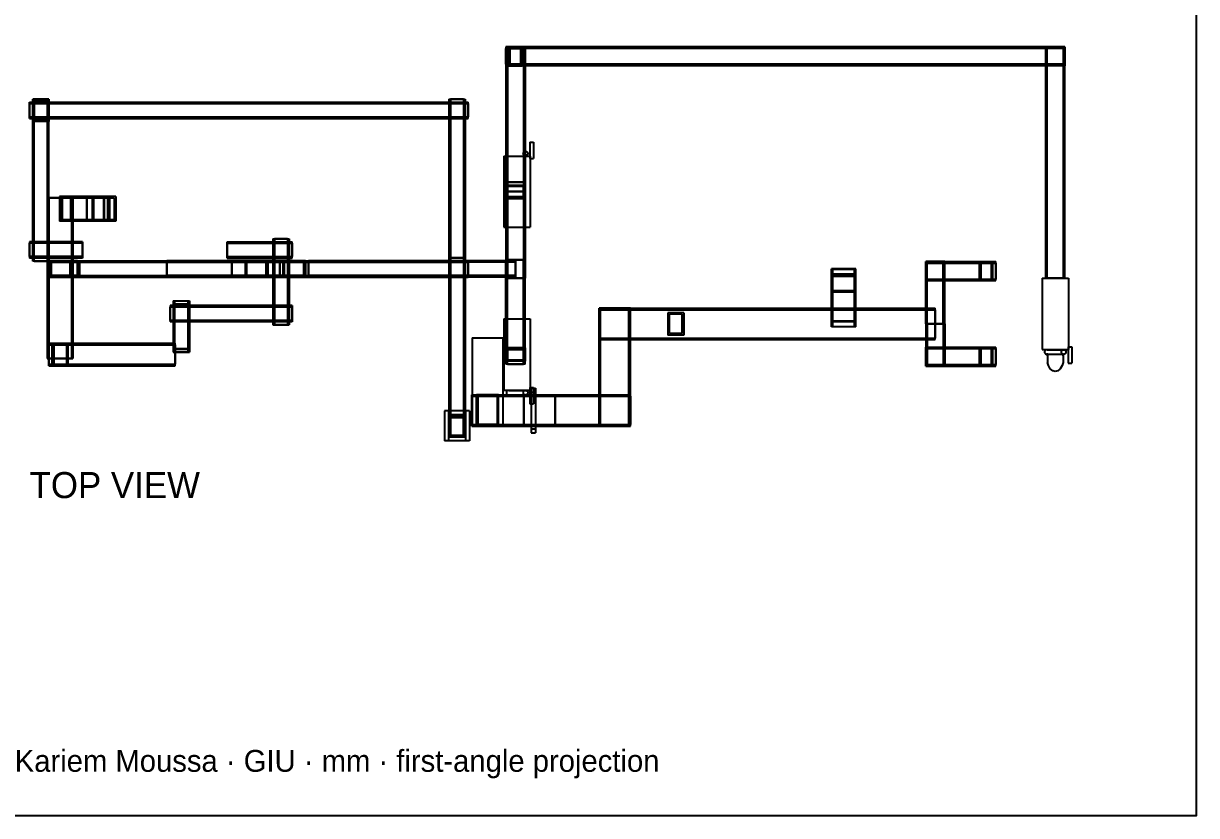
# Model space of a CAD drawing. Header units: millimetres. Extents: x -1128 to 652, y -864 to 693.
# Drawn here: x -501 to 652, y -864 to -85 of the extents above; entities that cross this region are included whole.
import ezdxf

# ---------------------------------------------------------------- set-up
doc = ezdxf.new("R2010")
doc.units = ezdxf.units.MM
for name, color, linetype in [('BORDER', 7, 'Continuous'), ('HIDDEN', 8, 'Continuous'), ('TEXT', 5, 'Continuous'), ('VISIBLE', 7, 'Continuous')]:
    doc.layers.add(name, color=color, linetype=linetype)

msp = doc.modelspace()

# ---------------------------------------------------------------- linework, layer by layer
at = {"layer": 'BORDER'}
msp.add_lwpolyline([(-1127.7, -863.7), (651.8, -863.7), (651.8, 692.7), (-1127.7, 692.7)], close=True, dxfattribs=at)
at = {"layer": 'HIDDEN'}
for points in [[(-26.9, -108.4), (-26.9, -127.1)], [(-26.9, -108.4), (-26.9, -127.1)], [(-8.1, -108.4), (-26.9, -108.4)], [(522.3, -108.4), (-26.9, -108.4)], [(522.3, -109.9), (-26.9, -109.9)], [(522.3, -109.9), (-26.9, -109.9)], [(-26.9, -125.6), (-26.9, -109.9)], [(-26.9, -125.6), (-26.9, -109.9)], [(-26.9, -108.4), (-8.1, -108.4)], [(-26.9, -108.4), (-26.9, -250.7)], [(-25.4, -108.4), (-25.4, -250.7)], [(-25.4, -108.4), (-25.4, -250.7)], [(-9.6, -108.4), (-25.4, -108.4)], [(-9.6, -108.4), (-25.4, -108.4)], [(-24.1, -108.4), (-24.1, -127.1)], [(-24.1, -108.4), (-10.9, -108.4)], [(-22.6, -109.9), (-12.4, -109.9)], [(-22.6, -125.6), (-22.6, -109.9)], [(-12.4, -125.6), (-12.4, -109.9)], [(-10.9, -108.4), (-10.9, -127.1)], [(-9.6, -108.4), (-9.6, -250.7)], [(-9.6, -108.4), (-9.6, -250.7)], [(-8.1, -108.4), (-8.1, -250.7)], [(522.3, -108.4), (503.6, -108.4)], [(503.6, -335.7), (503.6, -108.4)], [(505.1, -335.7), (505.1, -108.4)], [(505.1, -335.7), (505.1, -108.4)], [(505.1, -108.4), (520.9, -108.4)], [(505.1, -108.4), (520.9, -108.4)], [(520.9, -335.7), (520.9, -108.4)], [(520.9, -335.7), (520.9, -108.4)], [(522.3, -108.4), (522.3, -127.1)], [(522.3, -125.6), (522.3, -109.9)], [(522.3, -125.6), (522.3, -109.9)], [(522.3, -335.7), (522.3, -108.4)], [(522.3, -125.6), (-26.9, -125.6)], [(522.3, -125.6), (-26.9, -125.6)], [(-22.6, -125.6), (-12.4, -125.6)], [(-8.1, -127.1), (-26.9, -127.1)], [(522.3, -127.1), (-26.9, -127.1)], [(-24.1, -127.1), (-10.9, -127.1)], [(-492, -181.7), (-492, -159.7)], [(-476, -159.7), (-492, -159.7)], [(-476, -159.7), (-492, -159.7)], [(-492, -318.9), (-492, -159.7)], [(-492, -159.7), (-492, -181.7)], [(-476, -159.7), (-492, -159.7)], [(-490.5, -318.9), (-490.5, -159.7)], [(-490.5, -318.9), (-490.5, -159.7)], [(-490.5, -159.7), (-477.5, -159.7)], [(-490.5, -159.7), (-477.5, -159.7)], [(-490.5, -161.2), (-490.5, -180.2)], [(-490.5, -161.2), (-477.5, -161.2)], [(-477.5, -318.9), (-477.5, -159.7)], [(-477.5, -318.9), (-477.5, -159.7)], [(-477.5, -161.2), (-477.5, -180.2)], [(-476, -181.7), (-476, -159.7)], [(-476, -318.9), (-476, -159.7)], [(-476, -159.7), (-476, -181.7)], [(-83, -159.7), (-67, -159.7)], [(-83, -159.7), (-83, -472.7)], [(-81.5, -159.7), (-81.5, -472.7)], [(-81.5, -159.7), (-81.5, -472.7)], [(-68.5, -159.7), (-81.5, -159.7)], [(-68.5, -159.7), (-81.5, -159.7)], [(-68.5, -159.7), (-68.5, -472.7)], [(-68.5, -159.7), (-68.5, -472.7)], [(-67, -159.7), (-67, -472.7)], [(-495, -162.7), (-64, -162.7)], [(-495, -178.7), (-495, -162.7)], [(-495, -164.2), (-64, -164.2)], [(-495, -164.2), (-64, -164.2)], [(-495, -164.2), (-495, -177.2)], [(-495, -164.2), (-495, -177.2)], [(-64, -178.7), (-64, -162.7)], [(-64, -164.2), (-64, -177.2)], [(-64, -164.2), (-64, -177.2)], [(-495, -177.2), (-64, -177.2)], [(-495, -177.2), (-64, -177.2)], [(-495, -178.7), (-64, -178.7)], [(-476, -181.7), (-492, -181.7)], [(-490.5, -180.2), (-477.5, -180.2)], [(-3.4, -202.2), (0.1, -202.2)], [(-3.4, -202.2), (-3.4, -218.2)], [(0.1, -202.2), (0.1, -218.2)], [(-29, -215.7), (-3, -215.7)], [(-29, -215.7), (-29, -285.7)], [(-26.9, -215.7), (-8.1, -215.7)], [(-9.9, -213.2), (-9.8, -212.7)], [(-9.8, -213.8), (-9.9, -213.2)], [(-9.8, -212.7), (-9.6, -212.2)], [(-9.6, -214.3), (-9.8, -213.8)], [(-9.6, -212.2), (-9.3, -211.8)], [(-9.3, -214.7), (-9.6, -214.3)], [(-9.3, -211.8), (-8.9, -211.4)], [(-8.9, -215), (-9.3, -214.7)], [(-8.9, -211.4), (-8.5, -211.2)], [(-8.5, -215.3), (-8.9, -215)], [(-8.5, -211.2), (-7.9, -211.1)], [(-7.9, -215.4), (-8.5, -215.3)], [(-3.4, -215.7), (-3.4, -218.2)], [(-3.4, -218.2), (-3, -218.2)], [(-3.4, -218.2), (0.1, -218.2)], [(-3, -215.7), (-3, -285.7)], [(-26.9, -241.4), (-8.1, -241.4)], [(-26.9, -241.4), (-26.9, -335.6)], [(-25.4, -241.4), (-25.4, -335.6)], [(-25.4, -241.4), (-25.4, -335.6)], [(-9.6, -241.4), (-25.4, -241.4)], [(-9.6, -241.4), (-25.4, -241.4)], [(-9.6, -241.4), (-9.6, -335.6)], [(-9.6, -241.4), (-9.6, -335.6)], [(-8.1, -241.4), (-8.1, -335.6)], [(-26.9, -244.2), (-8.1, -244.2)], [(-26.9, -257.3), (-26.9, -244.2)], [(-26.9, -244.2), (-26.9, -250.7)], [(-26.9, -250.7), (-25.4, -250.7)], [(-26.9, -250.7), (-8.1, -250.7)], [(-25.4, -255.8), (-25.4, -245.7)], [(-9.6, -245.7), (-25.4, -245.7)], [(-9.6, -250.7), (-25.4, -250.7)], [(-9.6, -250.7), (-25.4, -250.7)], [(-9.6, -255.8), (-9.6, -245.7)], [(-9.6, -250.7), (-8.1, -250.7)], [(-8.1, -257.3), (-8.1, -244.2)], [(-8.1, -244.2), (-8.1, -250.7)], [(-477.6, -256.7), (-452.4, -256.7)], [(-477.6, -256.7), (-477.6, -414.7)], [(-476.1, -256.7), (-476.1, -414.7)], [(-476.1, -256.7), (-476.1, -414.7)], [(-453.9, -256.7), (-476.1, -256.7)], [(-453.9, -256.7), (-476.1, -256.7)], [(-476, -318.9), (-476, -256.7)], [(-453.5, -255.6), (-465.6, -255.6)], [(-465.6, -256.7), (-465.6, -279.8)], [(-421.4, -257.1), (-464.5, -257.1)], [(-454.6, -257.1), (-464.5, -257.1)], [(-464.5, -278.3), (-464.5, -257.1)], [(-463, -255.6), (-463, -279.8)], [(-438.9, -255.6), (-463, -255.6)], [(-463, -256.7), (-463, -279.8)], [(-438.9, -257.1), (-463, -257.1)], [(-438.9, -257.1), (-463, -257.1)], [(-463, -278.3), (-463, -257.1)], [(-463, -278.3), (-463, -257.1)], [(-411.5, -257.1), (-454.6, -257.1)], [(-454.6, -278.3), (-454.6, -257.1)], [(-438.9, -255.6), (-454.5, -255.6)], [(-454.1, -256.7), (-452.4, -256.7)], [(-453.9, -256.7), (-453.9, -414.7)], [(-453.9, -256.7), (-453.9, -414.7)], [(-453.5, -255.6), (-453.5, -279.8)], [(-410.4, -255.6), (-453.5, -255.6)], [(-452.4, -256.7), (-452.4, -279.8)], [(-452.4, -256.7), (-452.4, -414.7)], [(-438.9, -255.6), (-438.9, -279.8)], [(-438.9, -255.6), (-438.9, -279.8)], [(-438.9, -278.3), (-438.9, -257.1)], [(-438.9, -278.3), (-438.9, -257.1)], [(-433.5, -255.6), (-433.5, -279.8)], [(-416.5, -255.6), (-433.5, -255.6)], [(-422.5, -255.6), (-433.5, -255.6)], [(-418, -257.1), (-432, -257.1)], [(-432, -278.3), (-432, -257.1)], [(-422.5, -255.6), (-422.5, -257.1)], [(-416.5, -255.6), (-422.5, -255.6)], [(-416.5, -257.1), (-421.4, -257.1)], [(-418, -278.3), (-418, -257.1)], [(-416.5, -255.6), (-416.5, -279.8)], [(-26.9, -257.3), (-8.1, -257.3)], [(-9.6, -255.8), (-25.4, -255.8)], [(-454.1, -279.8), (-465.6, -279.8)], [(-453.5, -279.8), (-465.6, -279.8)], [(-421.4, -278.3), (-464.5, -278.3)], [(-454.6, -278.3), (-464.5, -278.3)], [(-438.9, -278.3), (-463, -278.3)], [(-438.9, -278.3), (-463, -278.3)], [(-438.9, -279.8), (-463, -279.8)], [(-438.9, -279.8), (-463, -279.8)], [(-411.5, -278.3), (-454.6, -278.3)], [(-410.4, -279.8), (-453.5, -279.8)], [(-416.5, -279.8), (-433.5, -279.8)], [(-422.5, -279.8), (-433.5, -279.8)], [(-418, -278.3), (-432, -278.3)], [(-422.5, -278.3), (-422.5, -279.8)], [(-416.5, -279.8), (-422.5, -279.8)], [(-416.5, -278.3), (-421.4, -278.3)], [(-29, -285.7), (-3, -285.7)], [(-26.9, -285.7), (-8.1, -285.7)], [(-256, -296.9), (-240, -296.9)], [(-256, -296.9), (-256, -381.7)], [(-254.5, -296.9), (-254.5, -381.7)], [(-254.5, -296.9), (-254.5, -381.7)], [(-241.5, -296.9), (-254.5, -296.9)], [(-241.5, -296.9), (-254.5, -296.9)], [(-241.5, -296.9), (-241.5, -381.7)], [(-241.5, -296.9), (-241.5, -381.7)], [(-240, -296.9), (-240, -381.7)], [(-495, -299.9), (-495, -315.9)], [(-442.9, -299.9), (-495, -299.9)], [(-442.9, -301.4), (-495, -301.4)], [(-442.9, -301.4), (-495, -301.4)], [(-495, -314.4), (-495, -301.4)], [(-495, -314.4), (-495, -301.4)], [(-452.4, -299.9), (-477.6, -299.9)], [(-442.9, -299.9), (-442.9, -315.9)], [(-442.9, -314.4), (-442.9, -301.4)], [(-442.9, -314.4), (-442.9, -301.4)], [(-300.9, -299.9), (-237, -299.9)], [(-300.9, -315.9), (-300.9, -299.9)], [(-300.9, -301.4), (-237, -301.4)], [(-300.9, -301.4), (-237, -301.4)], [(-300.9, -301.4), (-300.9, -314.4)], [(-300.9, -301.4), (-300.9, -314.4)], [(-237, -315.9), (-237, -299.9)], [(-237, -301.4), (-237, -314.4)], [(-237, -301.4), (-237, -314.4)], [(-442.9, -314.4), (-495, -314.4)], [(-442.9, -314.4), (-495, -314.4)], [(-442.9, -315.9), (-495, -315.9)], [(-476, -318.9), (-492, -318.9)], [(-490.5, -318.9), (-477.5, -318.9)], [(-490.5, -318.9), (-477.5, -318.9)], [(-452.4, -315.9), (-477.6, -315.9)], [(-476, -318.9), (-477.6, -318.9)], [(-476, -318.6), (-454, -318.6)], [(-476, -318.6), (-454, -318.6)], [(-476, -334.6), (-476, -318.6)], [(-476, -334.6), (-476, -318.6)], [(-476, -318.6), (-445.9, -318.6)], [(-476, -334.6), (-476, -318.6)], [(-476, -318.6), (-445.9, -318.6)], [(-476, -334.6), (-476, -318.6)], [(-476, -320.1), (-445.9, -320.1)], [(-476, -320.1), (-445.9, -320.1)], [(-476, -320.1), (-476, -333.1)], [(-476, -320.1), (-476, -333.1)], [(-475, -318.6), (-475, -334.6)], [(-475, -318.6), (-475, -334.6)], [(-448, -318.6), (-475, -318.6)], [(-448, -318.6), (-475, -318.6)], [(-475, -318.6), (-475, -334.6)], [(-475, -318.6), (-453, -318.6)], [(-475, -318.6), (-64, -318.6)], [(-475, -334.6), (-475, -318.6)], [(-448, -320.1), (-475, -320.1)], [(-448, -320.1), (-475, -320.1)], [(-475, -333.1), (-475, -320.1)], [(-475, -333.1), (-475, -320.1)], [(-475, -320.1), (-64, -320.1)], [(-475, -320.1), (-64, -320.1)], [(-475, -320.1), (-475, -333.1)], [(-475, -320.1), (-475, -333.1)], [(-474.5, -320.1), (-455.5, -320.1)], [(-474.5, -320.1), (-474.5, -333.1)], [(-474.5, -320.1), (-455.5, -320.1)], [(-474.5, -320.1), (-474.5, -333.1)], [(-473.5, -320.1), (-454.5, -320.1)], [(-473.5, -333.1), (-473.5, -320.1)], [(-455.5, -320.1), (-455.5, -333.1)], [(-455.5, -320.1), (-455.5, -333.1)], [(-454.5, -333.1), (-454.5, -320.1)], [(-454, -334.6), (-454, -318.6)], [(-454, -334.6), (-454, -318.6)], [(-453, -318.6), (-453, -334.6)], [(-452.4, -318.6), (-452.4, -334.6)], [(-448, -318.6), (-448, -334.6)], [(-448, -318.6), (-448, -334.6)], [(-448, -333.1), (-448, -320.1)], [(-448, -333.1), (-448, -320.1)], [(-445.9, -334.6), (-445.9, -318.6)], [(-445.9, -334.6), (-445.9, -318.6)], [(-445.9, -320.1), (-445.9, -333.1)], [(-445.9, -320.1), (-445.9, -333.1)], [(-360, -318.6), (-360, -334.6)], [(-360, -318.6), (-360, -334.6)], [(-224, -318.6), (-360, -318.6)], [(-224, -318.6), (-360, -318.6)], [(-224, -320.1), (-360, -320.1)], [(-224, -320.1), (-360, -320.1)], [(-360, -333.1), (-360, -320.1)], [(-360, -333.1), (-360, -320.1)], [(-300.9, -314.4), (-237, -314.4)], [(-300.9, -314.4), (-237, -314.4)], [(-300.9, -315.9), (-237, -315.9)], [(-296.4, -318.6), (-296.4, -334.6)], [(-296.4, -318.6), (-296.4, -334.6)], [(-261, -318.6), (-296.4, -318.6)], [(-261, -318.6), (-296.4, -318.6)], [(-261, -320.1), (-296.4, -320.1)], [(-261, -320.1), (-296.4, -320.1)], [(-296.4, -333.1), (-296.4, -320.1)], [(-296.4, -333.1), (-296.4, -320.1)], [(-283, -318.6), (-283, -334.6)], [(-283, -318.6), (-283, -334.6)], [(-249, -318.6), (-283, -318.6)], [(-249, -318.6), (-283, -318.6)], [(-283, -318.6), (-283, -334.6)], [(-283, -318.6), (-283, -334.6)], [(-261, -318.6), (-283, -318.6)], [(-261, -318.6), (-283, -318.6)], [(-249, -320.1), (-283, -320.1)], [(-249, -320.1), (-283, -320.1)], [(-283, -333.1), (-283, -320.1)], [(-283, -333.1), (-283, -320.1)], [(-262.5, -320.1), (-281.5, -320.1)], [(-281.5, -333.1), (-281.5, -320.1)], [(-262.5, -320.1), (-281.5, -320.1)], [(-281.5, -333.1), (-281.5, -320.1)], [(-262.5, -333.1), (-262.5, -320.1)], [(-262.5, -333.1), (-262.5, -320.1)], [(-261, -318.6), (-261, -334.6)], [(-261, -318.6), (-261, -334.6)], [(-261, -318.6), (-261, -334.6)], [(-261, -318.6), (-261, -334.6)], [(-261, -333.1), (-261, -320.1)], [(-261, -333.1), (-261, -320.1)], [(-256, -318.6), (-256, -334.6)], [(-249, -318.6), (-249, -334.6)], [(-249, -318.6), (-249, -334.6)], [(-249, -333.1), (-249, -320.1)], [(-249, -333.1), (-249, -320.1)], [(-246, -318.6), (-246, -334.6)], [(-246, -318.6), (-246, -334.6)], [(-246, -318.6), (-224, -318.6)], [(-246, -318.6), (-224, -318.6)], [(-244.5, -320.1), (-225.5, -320.1)], [(-244.5, -333.1), (-244.5, -320.1)], [(-244.5, -320.1), (-225.5, -320.1)], [(-244.5, -333.1), (-244.5, -320.1)], [(-240, -318.6), (-240, -334.6)], [(-225.5, -333.1), (-225.5, -320.1)], [(-225.5, -333.1), (-225.5, -320.1)], [(-224, -318.6), (-224, -334.6)], [(-224, -318.6), (-224, -334.6)], [(-224, -318.6), (-224, -334.6)], [(-224, -318.6), (-224, -334.6)], [(-224, -333.1), (-224, -320.1)], [(-224, -333.1), (-224, -320.1)], [(-221, -318.6), (-221, -334.6)], [(-221, -318.6), (-221, -334.6)], [(-64, -318.6), (-221, -318.6)], [(-17.5, -318.6), (-221, -318.6)], [(-17.5, -320.1), (-221, -320.1)], [(-17.5, -320.1), (-221, -320.1)], [(-221, -333.1), (-221, -320.1)], [(-221, -333.1), (-221, -320.1)], [(-83, -315.6), (-67, -315.6)], [(-83, -315.6), (-67, -315.6)], [(-83, -315.6), (-83, -491.7)], [(-83, -315.6), (-83, -491.7)], [(-83, -318.6), (-67, -318.6)], [(-81.5, -315.6), (-81.5, -491.7)], [(-81.5, -315.6), (-81.5, -491.7)], [(-68.5, -315.6), (-81.5, -315.6)], [(-68.5, -315.6), (-81.5, -315.6)], [(-68.5, -315.6), (-68.5, -491.7)], [(-68.5, -315.6), (-68.5, -491.7)], [(-67, -315.6), (-67, -491.7)], [(-67, -315.6), (-67, -491.7)], [(-64, -334.6), (-64, -318.6)], [(-64, -320.1), (-64, -333.1)], [(-64, -320.1), (-64, -333.1)], [(-8.1, -317.6), (-26.9, -317.6)], [(-26.9, -420.1), (-26.9, -317.6)], [(-26.9, -334.6), (-26.9, -318.6)], [(-26.9, -318.6), (-26.9, -334.6)], [(-25.4, -420.1), (-25.4, -317.6)], [(-25.4, -420.1), (-25.4, -317.6)], [(-25.4, -317.6), (-9.6, -317.6)], [(-25.4, -317.6), (-9.6, -317.6)], [(-17.5, -318.6), (-17.5, -334.6)], [(-17.5, -333.1), (-17.5, -320.1)], [(-17.5, -333.1), (-17.5, -320.1)], [(-9.6, -420.1), (-9.6, -317.6)], [(-9.6, -420.1), (-9.6, -317.6)], [(-8.1, -420.1), (-8.1, -317.6)], [(404.4, -319.4), (385.6, -319.4)], [(385.6, -380.7), (385.6, -319.4)], [(385.6, -319.4), (454.4, -319.4)], [(385.6, -338.1), (385.6, -319.4)], [(385.6, -320.9), (454.4, -320.9)], [(385.6, -320.9), (454.4, -320.9)], [(385.6, -320.9), (385.6, -336.6)], [(385.6, -320.9), (385.6, -336.6)], [(387.1, -380.7), (387.1, -319.4)], [(387.1, -380.7), (387.1, -319.4)], [(387.1, -319.4), (402.9, -319.4)], [(387.1, -319.4), (402.9, -319.4)], [(402.9, -380.7), (402.9, -319.4)], [(402.9, -380.7), (402.9, -319.4)], [(404.4, -380.7), (404.4, -319.4)], [(438.4, -319.4), (451.6, -319.4)], [(438.4, -338.1), (438.4, -319.4)], [(439.9, -320.9), (450.1, -320.9)], [(439.9, -320.9), (439.9, -336.6)], [(450.1, -320.9), (450.1, -336.6)], [(451.6, -338.1), (451.6, -319.4)], [(454.4, -338.1), (454.4, -319.4)], [(454.4, -320.9), (454.4, -336.6)], [(454.4, -320.9), (454.4, -336.6)], [(-476, -333.1), (-445.9, -333.1)], [(-476, -333.1), (-445.9, -333.1)], [(-448, -333.1), (-475, -333.1)], [(-448, -333.1), (-475, -333.1)], [(-475, -333.1), (-64, -333.1)], [(-475, -333.1), (-64, -333.1)], [(-474.5, -333.1), (-455.5, -333.1)], [(-474.5, -333.1), (-455.5, -333.1)], [(-473.5, -333.1), (-454.5, -333.1)], [(-224, -333.1), (-360, -333.1)], [(-224, -333.1), (-360, -333.1)], [(-261, -333.1), (-296.4, -333.1)], [(-261, -333.1), (-296.4, -333.1)], [(-249, -333.1), (-283, -333.1)], [(-249, -333.1), (-283, -333.1)], [(-262.5, -333.1), (-281.5, -333.1)], [(-262.5, -333.1), (-281.5, -333.1)], [(-244.5, -333.1), (-225.5, -333.1)], [(-244.5, -333.1), (-225.5, -333.1)], [(-17.5, -333.1), (-221, -333.1)], [(-17.5, -333.1), (-221, -333.1)], [(292.9, -332.1), (292.9, -326.5)], [(317.1, -332.1), (292.9, -332.1)], [(292.9, -383.6), (292.9, -332.1)], [(292.9, -349.3), (292.9, -332.2)], [(317.1, -332.2), (292.9, -332.2)], [(294.4, -378.4), (294.4, -327)], [(294.4, -327), (315.6, -327)], [(294.4, -331.6), (294.4, -327)], [(294.4, -383.1), (294.4, -331.6)], [(294.4, -331.6), (315.6, -331.6)], [(294.4, -333.7), (315.6, -333.7)], [(294.4, -347.8), (294.4, -333.7)], [(315.6, -378.4), (315.6, -327)], [(315.6, -331.6), (315.6, -327)], [(315.6, -383.1), (315.6, -331.6)], [(315.6, -347.8), (315.6, -333.7)], [(317.1, -332.1), (317.1, -326.5)], [(317.1, -383.6), (317.1, -332.1)], [(317.1, -349.3), (317.1, -332.2)], [(-476, -334.6), (-454, -334.6)], [(-476, -334.6), (-454, -334.6)], [(-476, -334.6), (-445.9, -334.6)], [(-476, -334.6), (-445.9, -334.6)], [(-448, -334.6), (-475, -334.6)], [(-448, -334.6), (-475, -334.6)], [(-475, -334.6), (-453, -334.6)], [(-475, -334.6), (-64, -334.6)], [(-224, -334.6), (-360, -334.6)], [(-224, -334.6), (-360, -334.6)], [(-261, -334.6), (-296.4, -334.6)], [(-261, -334.6), (-296.4, -334.6)], [(-249, -334.6), (-283, -334.6)], [(-249, -334.6), (-283, -334.6)], [(-261, -334.6), (-283, -334.6)], [(-261, -334.6), (-283, -334.6)], [(-246, -334.6), (-224, -334.6)], [(-246, -334.6), (-224, -334.6)], [(-64, -334.6), (-221, -334.6)], [(-17.5, -334.6), (-221, -334.6)], [(-83, -334.6), (-67, -334.6)], [(-26.9, -335.6), (-8.1, -335.6)], [(-9.6, -335.6), (-25.4, -335.6)], [(-9.6, -335.6), (-25.4, -335.6)], [(385.6, -336.6), (454.4, -336.6)], [(385.6, -336.6), (454.4, -336.6)], [(385.6, -338.1), (454.4, -338.1)], [(438.4, -338.1), (451.6, -338.1)], [(439.9, -336.6), (450.1, -336.6)], [(500, -335.7), (526, -335.7)], [(500, -335.7), (500, -405.7)], [(522.3, -335.7), (503.6, -335.7)], [(522.3, -335.7), (503.6, -335.7)], [(505.1, -335.7), (520.9, -335.7)], [(505.1, -335.7), (520.9, -335.7)], [(526, -335.7), (526, -405.7)], [(317.1, -349.3), (292.9, -349.3)], [(294.4, -347.8), (315.6, -347.8)], [(-357, -362.7), (-357, -378.7)], [(-237, -362.7), (-357, -362.7)], [(-237, -364.2), (-357, -364.2)], [(-237, -364.2), (-357, -364.2)], [(-357, -377.2), (-357, -364.2)], [(-357, -377.2), (-357, -364.2)], [(-354, -358.1), (-354, -405)], [(-338, -362.7), (-354, -362.7)], [(-352.5, -358.4), (-352.5, -405.2)], [(-352.5, -361.4), (-352.5, -408.2)], [(-339.5, -358.4), (-339.5, -405.2)], [(-339.5, -361.4), (-339.5, -408.2)], [(-338, -358.1), (-338, -405)], [(-237, -362.7), (-237, -378.7)], [(-237, -377.2), (-237, -364.2)], [(-237, -377.2), (-237, -364.2)], [(95.4, -365.3), (64.6, -365.3)], [(64.6, -481.1), (64.6, -365.3)], [(64.6, -365.3), (395, -365.3)], [(64.6, -396.1), (64.6, -365.3)], [(64.6, -366.8), (395, -366.8)], [(64.6, -366.8), (395, -366.8)], [(64.6, -366.8), (64.6, -394.6)], [(64.6, -366.8), (64.6, -394.6)], [(66.1, -481.1), (66.1, -365.3)], [(66.1, -481.1), (66.1, -365.3)], [(66.1, -365.3), (93.9, -365.3)], [(66.1, -365.3), (93.9, -365.3)], [(93.9, -481.1), (93.9, -365.3)], [(93.9, -481.1), (93.9, -365.3)], [(95.4, -481.1), (95.4, -365.3)], [(292.9, -377.9), (292.9, -365.3)], [(317.1, -377.9), (317.1, -365.3)], [(385.6, -380.7), (385.6, -365.3)], [(395, -396.1), (395, -365.3)], [(395, -366.8), (395, -394.6)], [(395, -366.8), (395, -394.6)], [(-237, -377.2), (-357, -377.2)], [(-237, -377.2), (-357, -377.2)], [(-237, -378.7), (-357, -378.7)], [(-354, -371.6), (-354, -378.7)], [(-338, -371.6), (-338, -378.7)], [(-29, -375.7), (-3, -375.7)], [(-29, -375.7), (-29, -445.7)], [(-26.9, -375.7), (-8.1, -375.7)], [(-3, -375.7), (-3, -445.7)], [(132.2, -369.7), (132.2, -391.7)], [(132.2, -369.7), (132.2, -391.7)], [(147.8, -369.7), (132.2, -369.7)], [(147.8, -369.7), (132.2, -369.7)], [(146.2, -371.2), (133.8, -371.2)], [(133.8, -390.2), (133.8, -371.2)], [(146.2, -371.2), (133.8, -371.2)], [(133.8, -390.2), (133.8, -371.2)], [(146.2, -390.2), (146.2, -371.2)], [(146.2, -390.2), (146.2, -371.2)], [(147.8, -369.7), (147.8, -391.7)], [(147.8, -369.7), (147.8, -391.7)], [(292.9, -383.6), (292.9, -377.9)], [(317.1, -377.9), (292.9, -377.9)], [(294.4, -378.4), (315.6, -378.4)], [(294.4, -383.1), (294.4, -378.4)], [(315.6, -383.1), (315.6, -378.4)], [(317.1, -383.6), (317.1, -377.9)], [(-256, -381.7), (-240, -381.7)], [(-241.5, -381.7), (-254.5, -381.7)], [(-241.5, -381.7), (-254.5, -381.7)], [(147.8, -391.7), (132.2, -391.7)], [(147.8, -391.7), (132.2, -391.7)], [(146.2, -390.2), (133.8, -390.2)], [(146.2, -390.2), (133.8, -390.2)], [(317.1, -383.6), (292.9, -383.6)], [(294.4, -383.1), (315.6, -383.1)], [(395, -380.7), (385.6, -380.7)], [(404.4, -380.7), (385.6, -380.7)], [(385.6, -380.7), (395, -380.7)], [(385.6, -380.7), (404.4, -380.7)], [(385.6, -380.7), (385.6, -396.1)], [(385.6, -380.7), (385.6, -422.1)], [(387.1, -380.7), (402.9, -380.7)], [(387.1, -380.7), (402.9, -380.7)], [(387.1, -380.7), (387.1, -422.1)], [(387.1, -380.7), (387.1, -422.1)], [(402.9, -380.7), (387.1, -380.7)], [(402.9, -380.7), (387.1, -380.7)], [(402.9, -380.7), (402.9, -422.1)], [(402.9, -380.7), (402.9, -422.1)], [(404.4, -380.7), (404.4, -422.1)], [(-476, -399.7), (-452.4, -399.7)], [(-476, -414.7), (-476, -399.7)], [(-476, -399.7), (-351.8, -399.7)], [(-476, -421.7), (-476, -399.7)], [(-476, -401.2), (-351.8, -401.2)], [(-476, -401.2), (-351.8, -401.2)], [(-476, -401.2), (-476, -420.2)], [(-476, -401.2), (-476, -420.2)], [(-472.8, -399.7), (-457.2, -399.7)], [(-472.8, -399.7), (-457.2, -399.7)], [(-472.8, -421.7), (-472.8, -399.7)], [(-472.8, -414.7), (-472.8, -399.7)], [(-471.2, -401.2), (-458.8, -401.2)], [(-471.2, -401.2), (-471.2, -414.7)], [(-471.2, -401.2), (-458.8, -401.2)], [(-471.2, -401.2), (-471.2, -420.2)], [(-458.8, -401.2), (-458.8, -414.7)], [(-458.8, -401.2), (-458.8, -420.2)], [(-457.2, -414.7), (-457.2, -399.7)], [(-457.2, -421.7), (-457.2, -399.7)], [(-354, -399.7), (-351.8, -399.7)], [(-351.8, -408.5), (-351.8, -399.7)], [(-351.8, -421.7), (-351.8, -399.7)], [(-351.8, -401.2), (-351.8, -420.2)], [(-351.8, -401.2), (-351.8, -420.2)], [(-60, -394.2), (-30, -394.2)], [(-60, -394.2), (-60, -481.2)], [(-30, -394.2), (-30, -481.2)], [(64.6, -394.6), (395, -394.6)], [(64.6, -394.6), (395, -394.6)], [(64.6, -396.1), (395, -396.1)], [(385.6, -403.4), (454.4, -403.4)], [(385.6, -422.1), (385.6, -403.4)], [(438.4, -403.4), (451.6, -403.4)], [(438.4, -422.1), (438.4, -403.4)], [(451.6, -422.1), (451.6, -403.4)], [(454.4, -422.1), (454.4, -403.4)], [(525.6, -403.2), (526, -403.2)], [(525.6, -403.2), (529.1, -403.2)], [(525.6, -403.2), (525.6, -405.7)], [(525.6, -403.2), (525.6, -419.2)], [(529.1, -403.2), (529.1, -419.2)], [(-477.6, -414.7), (-452.4, -414.7)], [(-453.9, -414.7), (-476.1, -414.7)], [(-453.9, -414.7), (-476.1, -414.7)], [(-354, -405), (-338, -405)], [(-354, -405), (-354, -408.5)], [(-352.5, -405.2), (-352.5, -408.2)], [(-339.5, -405.2), (-352.5, -405.2)], [(-339.5, -408.2), (-352.5, -408.2)], [(-339.5, -405.2), (-339.5, -408.2)], [(-338, -405), (-338, -408.5)], [(-26.9, -404.2), (-26.9, -417.3)], [(-8.1, -404.2), (-26.9, -404.2)], [(-25.4, -405.7), (-25.4, -415.8)], [(-25.4, -405.7), (-9.6, -405.7)], [(-9.6, -405.7), (-9.6, -415.8)], [(-8.1, -404.2), (-8.1, -417.3)], [(385.6, -404.9), (454.4, -404.9)], [(385.6, -404.9), (454.4, -404.9)], [(385.6, -404.9), (385.6, -420.6)], [(385.6, -404.9), (385.6, -420.6)], [(439.9, -404.9), (450.1, -404.9)], [(439.9, -404.9), (439.9, -420.6)], [(450.1, -404.9), (450.1, -420.6)], [(454.4, -404.9), (454.4, -420.6)], [(454.4, -404.9), (454.4, -420.6)], [(500, -405.7), (526, -405.7)], [(519.1, -408.2), (519.2, -407.7)], [(519.2, -408.8), (519.1, -408.2)], [(519.2, -407.7), (519.4, -407.2)], [(519.4, -409.3), (519.2, -408.8)], [(519.4, -407.2), (519.7, -406.8)], [(519.7, -409.7), (519.4, -409.3)], [(519.7, -406.8), (520.1, -406.4)], [(520.1, -410), (519.7, -409.7)], [(520.1, -406.4), (520.5, -406.2)], [(520.5, -410.3), (520.1, -410)], [(520.5, -406.2), (521.1, -406.1)], [(521.1, -410.4), (520.5, -410.3)], [(521.1, -406.1), (521.6, -406.1)], [(-476, -420.2), (-351.8, -420.2)], [(-476, -420.2), (-351.8, -420.2)], [(-476, -421.7), (-351.8, -421.7)], [(-472.8, -421.7), (-457.2, -421.7)], [(-471.2, -420.2), (-458.8, -420.2)], [(-8.1, -417.3), (-26.9, -417.3)], [(-8.1, -420.1), (-26.9, -420.1)], [(-25.4, -415.8), (-9.6, -415.8)], [(-25.4, -420.1), (-9.6, -420.1)], [(-25.4, -420.1), (-9.6, -420.1)], [(385.6, -420.6), (454.4, -420.6)], [(385.6, -420.6), (454.4, -420.6)], [(385.6, -422.1), (404.4, -422.1)], [(385.6, -422.1), (454.4, -422.1)], [(402.9, -422.1), (387.1, -422.1)], [(402.9, -422.1), (387.1, -422.1)], [(438.4, -422.1), (451.6, -422.1)], [(439.9, -420.6), (450.1, -420.6)], [(525.6, -419.2), (529.1, -419.2)], [(-29, -445.7), (-3, -445.7)], [(-9.9, -448.2), (-9.8, -447.7)], [(-9.8, -448.8), (-9.9, -448.2)], [(-9.8, -447.7), (-9.6, -447.2)], [(-9.6, -449.3), (-9.8, -448.8)], [(-9.6, -447.2), (-9.3, -446.8)], [(-9.3, -449.7), (-9.6, -449.3)], [(-9.3, -446.8), (-8.9, -446.4)], [(-8.9, -446.4), (-8.5, -446.2)], [(-8.5, -446.2), (-7.9, -446.1)], [(-7.9, -446.1), (-7.4, -446.1)], [(-3.4, -443.2), (-3, -443.2)], [(-3.4, -443.2), (0.1, -443.2)], [(-3.4, -443.2), (-3.4, -445.7)], [(-3.4, -443.2), (-3.4, -459.2)], [(-2, -443.8), (2, -443.8)], [(-2, -443.8), (-2, -487.6)], [(-2, -443.8), (2, -443.8)], [(-2, -443.8), (2, -443.8)], [(-2, -443.8), (-2, -487.6)], [(-2, -443.8), (-2, -487.6)], [(-2, -443.8), (2, -443.8)], [(-2, -443.8), (2, -443.8)], [(-2, -443.8), (-2, -447.8)], [(-2, -443.8), (-2, -447.8)], [(-2, -447.8), (2, -447.8)], [(-2, -447.8), (2, -447.8)], [(0.1, -443.2), (0.1, -459.2)], [(0.1, -443.8), (0.1, -459.2)], [(2, -443.8), (2, -487.6)], [(2, -443.8), (2, -487.6)], [(2, -443.8), (2, -487.6)], [(2, -443.8), (2, -447.8)], [(2, -443.8), (2, -447.8)], [(-60.4, -450.3), (21.4, -450.3)], [(-60.4, -481.1), (-60.4, -450.3)], [(-60.4, -451.8), (21.4, -451.8)], [(-60.4, -451.8), (21.4, -451.8)], [(-60.4, -451.8), (-60.4, -479.6)], [(-60.4, -451.8), (-60.4, -479.6)], [(-60, -450.3), (-60, -481.1)], [(-34.1, -450.3), (-55.9, -450.3)], [(-55.9, -481.1), (-55.9, -450.3)], [(-54.4, -451.8), (-54.4, -479.6)], [(-35.6, -451.8), (-54.4, -451.8)], [(-35.6, -451.8), (-35.6, -479.6)], [(-34.1, -481.1), (-34.1, -450.3)], [(-30, -450.3), (-30, -481.1)], [(-9.4, -450.3), (95.4, -450.3)], [(-9.4, -481.1), (-9.4, -450.3)], [(-9.4, -451.8), (95.4, -451.8)], [(-9.4, -451.8), (95.4, -451.8)], [(-9.4, -451.8), (-9.4, -479.6)], [(-9.4, -451.8), (-9.4, -479.6)], [(-8.9, -450), (-9.3, -449.7)], [(-8.5, -450.3), (-8.9, -450)], [(-7.9, -450.4), (-8.5, -450.3)], [(-7.1, -450.3), (-7.4, -450.4)], [(-3.4, -450.3), (-3.4, -459.2)], [(-3.4, -459.2), (0.1, -459.2)], [(-3.4, -459.2), (0.1, -459.2)], [(-2, -450.3), (2, -450.3)], [(-2, -450.3), (2, -450.3)], [(21.4, -481.1), (21.4, -450.3)], [(21.4, -451.8), (21.4, -479.6)], [(21.4, -451.8), (21.4, -479.6)], [(95.4, -481.1), (95.4, -450.3)], [(95.4, -451.8), (95.4, -479.6)], [(95.4, -451.8), (95.4, -479.6)], [(-83.3, -466), (-87.3, -466)], [(-87.3, -466), (-87.3, -495.5)], [(-83.3, -466), (-83.3, -495.5)], [(-66.7, -466), (-83.3, -466)], [(-83.3, -466), (-83.3, -470)], [(-66.7, -470), (-83.3, -470)], [(-83, -466), (-83, -472.7)], [(-83, -469.7), (-67, -469.7)], [(-83, -491.7), (-83, -469.7)], [(-67, -470), (-83, -470)], [(-81.5, -490.2), (-81.5, -471.2)], [(-68.5, -471.2), (-81.5, -471.2)], [(-68.5, -490.2), (-68.5, -471.2)], [(-67, -466), (-67, -472.7)], [(-67, -491.7), (-67, -469.7)], [(-62.7, -466), (-66.7, -466)], [(-66.7, -466), (-66.7, -495.5)], [(-66.7, -466), (-66.7, -470)], [(-62.7, -466), (-62.7, -495.5)], [(-83, -472.7), (-81.5, -472.7)], [(-83, -472.7), (-67, -472.7)], [(-68.5, -472.7), (-81.5, -472.7)], [(-68.5, -472.7), (-81.5, -472.7)], [(-68.5, -472.7), (-67, -472.7)], [(-60.4, -479.6), (21.4, -479.6)], [(-60.4, -479.6), (21.4, -479.6)], [(-60.4, -481.1), (21.4, -481.1)], [(-60, -481.2), (-30, -481.2)], [(-34.1, -481.1), (-55.9, -481.1)], [(-35.6, -479.6), (-54.4, -479.6)], [(-9.4, -479.6), (95.4, -479.6)], [(-9.4, -479.6), (95.4, -479.6)], [(-9.4, -481.1), (95.4, -481.1)], [(-2, -481.1), (2, -481.1)], [(-2, -481.1), (2, -481.1)], [(-2, -483.6), (2, -483.6)], [(-2, -483.6), (2, -483.6)], [(-2, -483.6), (-2, -487.6)], [(-2, -483.6), (-2, -487.6)], [(2, -483.6), (2, -487.6)], [(2, -483.6), (2, -487.6)], [(95.4, -481.1), (64.6, -481.1)], [(66.1, -481.1), (93.9, -481.1)], [(66.1, -481.1), (93.9, -481.1)], [(-83.3, -495.5), (-87.3, -495.5)], [(-66.7, -491.5), (-83.3, -491.5)], [(-83.3, -491.5), (-83.3, -495.5)], [(-66.7, -495.5), (-83.3, -495.5)], [(-67, -491.5), (-83, -491.5)], [(-83, -491.7), (-67, -491.7)], [(-83, -491.7), (-67, -491.7)], [(-83, -491.7), (-67, -491.7)], [(-68.5, -490.2), (-81.5, -490.2)], [(-68.5, -491.7), (-81.5, -491.7)], [(-68.5, -491.7), (-81.5, -491.7)], [(-66.7, -491.5), (-66.7, -495.5)], [(-62.7, -495.5), (-66.7, -495.5)], [(-2, -487.6), (2, -487.6)], [(-2, -487.6), (2, -487.6)], [(-2, -487.6), (2, -487.6)], [(-2, -487.6), (2, -487.6)], [(-2, -487.6), (2, -487.6)]]:
    msp.add_lwpolyline(points, dxfattribs=at)
at = {"layer": 'VISIBLE'}
for points in [[(-26.9, -108.4), (-8.1, -108.4)], [(-26.9, -108.4), (-26.9, -244.2)], [(-24.1, -108.4), (-24.1, -127.1)], [(-24.1, -108.4), (-10.9, -108.4)], [(-22.6, -109.9), (-12.4, -109.9)], [(-22.6, -125.6), (-22.6, -109.9)], [(-12.4, -125.6), (-12.4, -109.9)], [(-10.9, -108.4), (-10.9, -127.1)], [(522.3, -108.4), (-8.1, -108.4)], [(-8.1, -108.4), (-8.1, -244.2)], [(503.6, -335.7), (503.6, -108.4)], [(522.3, -108.4), (503.6, -108.4)], [(522.3, -108.4), (522.3, -127.1)], [(522.3, -335.7), (522.3, -108.4)], [(-22.6, -125.6), (-12.4, -125.6)], [(-24.1, -127.1), (-10.9, -127.1)], [(522.3, -127.1), (-8.1, -127.1)], [(-492, -159.7), (-492, -181.7)], [(-476, -159.7), (-492, -159.7)], [(-490.5, -161.2), (-490.5, -180.2)], [(-490.5, -161.2), (-477.5, -161.2)], [(-477.5, -161.2), (-477.5, -180.2)], [(-476, -159.7), (-476, -181.7)], [(-83, -159.7), (-67, -159.7)], [(-83, -159.7), (-83, -466)], [(-67, -159.7), (-67, -466)], [(-495, -162.7), (-64, -162.7)], [(-495, -178.7), (-495, -162.7)], [(-64, -178.7), (-64, -162.7)], [(-495, -178.7), (-64, -178.7)], [(-492, -318.9), (-492, -181.7)], [(-476, -181.7), (-492, -181.7)], [(-490.5, -180.2), (-477.5, -180.2)], [(-476, -256.7), (-476, -181.7)], [(-3.4, -202.2), (0.1, -202.2)], [(-3.4, -202.2), (-3.4, -215.7)], [(0.1, -202.2), (0.1, -218.2)], [(-29, -215.7), (-26.9, -215.7)], [(-29, -215.7), (-29, -285.7)], [(-8.1, -211), (-7.9, -211)], [(-8, -211), (-8.1, -211)], [(-8.1, -215.4), (-8, -215.4)], [(-8.1, -215.7), (-3, -215.7)], [(-7.9, -211), (-8, -211)], [(-8, -215.4), (-7.9, -215.4)], [(-7.9, -211), (-7.4, -211.1)], [(-7.9, -215.4), (-7.4, -215.4)], [(-7.4, -211.1), (-6.9, -211.2)], [(-6.9, -215.3), (-7.4, -215.4)], [(-6.9, -211.2), (-6.4, -211.4)], [(-6.4, -215), (-6.9, -215.3)], [(-6.4, -211.4), (-6, -211.8)], [(-6, -214.7), (-6.4, -215)], [(-6, -211.8), (-5.7, -212.2)], [(-5.7, -214.3), (-6, -214.7)], [(-5.7, -212.2), (-5.5, -212.7)], [(-5.5, -213.8), (-5.7, -214.3)], [(-5.5, -212.7), (-5.5, -213.2)], [(-5.5, -213.2), (-5.5, -213.8)], [(-3, -215.7), (-3, -285.7)], [(-3, -218.2), (0.1, -218.2)], [(-26.9, -241.4), (-8.1, -241.4)], [(-26.9, -241.4), (-26.9, -318.6)], [(-8.1, -241.4), (-8.1, -335.6)], [(-26.9, -244.2), (-8.1, -244.2)], [(-26.9, -257.3), (-26.9, -244.2)], [(-25.4, -255.8), (-25.4, -245.7)], [(-9.6, -245.7), (-25.4, -245.7)], [(-25.4, -250.7), (-9.6, -250.7)], [(-9.6, -255.8), (-9.6, -245.7)], [(-8.1, -257.3), (-8.1, -244.2)], [(-477.6, -256.7), (-454.1, -256.7)], [(-477.6, -256.7), (-477.6, -414.7)], [(-465.6, -255.6), (-465.6, -256.7)], [(-433.5, -255.6), (-465.6, -255.6)], [(-463, -255.6), (-463, -256.7)], [(-454.5, -255.6), (-463, -255.6)], [(-433.5, -255.6), (-433.5, -279.8)], [(-416.5, -255.6), (-433.5, -255.6)], [(-418, -257.1), (-432, -257.1)], [(-432, -278.3), (-432, -257.1)], [(-422.5, -257.1), (-422.5, -278.3)], [(-421.4, -278.3), (-421.4, -257.1)], [(-418, -278.3), (-418, -257.1)], [(-416.5, -255.6), (-416.5, -279.8)], [(-410.4, -255.6), (-416.5, -255.6)], [(-411.5, -257.1), (-416.5, -257.1)], [(-411.5, -278.3), (-411.5, -257.1)], [(-410.4, -255.6), (-410.4, -279.8)], [(-26.9, -257.3), (-8.1, -257.3)], [(-9.6, -255.8), (-25.4, -255.8)], [(-433.5, -279.8), (-454.1, -279.8)], [(-452.4, -279.8), (-452.4, -318.6)], [(-416.5, -279.8), (-433.5, -279.8)], [(-418, -278.3), (-432, -278.3)], [(-411.5, -278.3), (-416.5, -278.3)], [(-410.4, -279.8), (-416.5, -279.8)], [(-29, -285.7), (-26.9, -285.7)], [(-8.1, -285.7), (-3, -285.7)], [(-256, -296.9), (-240, -296.9)], [(-256, -296.9), (-256, -318.6)], [(-240, -296.9), (-240, -318.6)], [(-495, -299.9), (-495, -315.9)], [(-477.6, -299.9), (-495, -299.9)], [(-442.9, -299.9), (-452.4, -299.9)], [(-442.9, -299.9), (-442.9, -315.9)], [(-300.9, -299.9), (-237, -299.9)], [(-300.9, -315.9), (-300.9, -299.9)], [(-237, -315.9), (-237, -299.9)], [(-477.6, -315.9), (-495, -315.9)], [(-477.6, -318.9), (-492, -318.9)], [(-475, -318.6), (-475, -334.6)], [(-475, -318.6), (-453, -318.6)], [(-475, -318.6), (-83, -318.6)], [(-475, -334.6), (-475, -318.6)], [(-473.5, -320.1), (-454.5, -320.1)], [(-473.5, -333.1), (-473.5, -320.1)], [(-454.5, -333.1), (-454.5, -320.1)], [(-453, -318.6), (-453, -334.6)], [(-442.9, -315.9), (-452.4, -315.9)], [(-300.9, -315.9), (-237, -315.9)], [(-67, -318.6), (-64, -318.6)], [(-17.5, -318.6), (-64, -318.6)], [(-64, -334.6), (-64, -318.6)], [(-26.9, -318.6), (-26.9, -317.6)], [(-8.1, -317.6), (-26.9, -317.6)], [(-17.5, -318.6), (-17.5, -334.6)], [(-8.1, -420.1), (-8.1, -317.6)], [(385.6, -365.3), (385.6, -319.4)], [(404.4, -319.4), (385.6, -319.4)], [(385.6, -319.4), (454.4, -319.4)], [(385.6, -338.1), (385.6, -319.4)], [(404.4, -380.7), (404.4, -319.4)], [(438.4, -319.4), (451.6, -319.4)], [(438.4, -338.1), (438.4, -319.4)], [(439.9, -320.9), (450.1, -320.9)], [(439.9, -320.9), (439.9, -336.6)], [(450.1, -320.9), (450.1, -336.6)], [(451.6, -338.1), (451.6, -319.4)], [(454.4, -338.1), (454.4, -319.4)], [(-473.5, -333.1), (-454.5, -333.1)], [(292.9, -365.3), (292.9, -326.5)], [(317.1, -326.5), (292.9, -326.5)], [(292.9, -349.3), (292.9, -332.2)], [(317.1, -332.2), (292.9, -332.2)], [(294.4, -333.7), (315.6, -333.7)], [(294.4, -347.8), (294.4, -333.7)], [(315.6, -347.8), (315.6, -333.7)], [(317.1, -365.3), (317.1, -326.5)], [(317.1, -349.3), (317.1, -332.2)], [(-475, -334.6), (-453, -334.6)], [(-475, -334.6), (-83, -334.6)], [(-452.4, -334.6), (-452.4, -414.7)], [(-256, -334.6), (-256, -381.7)], [(-240, -334.6), (-240, -381.7)], [(-67, -334.6), (-64, -334.6)], [(-17.5, -334.6), (-64, -334.6)], [(-26.9, -420.1), (-26.9, -334.6)], [(-26.9, -334.6), (-26.9, -335.6)], [(-26.9, -335.6), (-8.1, -335.6)], [(385.6, -338.1), (454.4, -338.1)], [(438.4, -338.1), (451.6, -338.1)], [(439.9, -336.6), (450.1, -336.6)], [(500, -335.7), (526, -335.7)], [(500, -335.7), (500, -405.7)], [(526, -335.7), (526, -405.7)], [(317.1, -349.3), (292.9, -349.3)], [(294.4, -347.8), (315.6, -347.8)], [(-357, -362.7), (-357, -378.7)], [(-354, -362.7), (-357, -362.7)], [(-354, -358.1), (-338, -358.1)], [(-354, -358.1), (-354, -361.6)], [(-354, -361.6), (-338, -361.6)], [(-354, -361.6), (-354, -371.6)], [(-352.5, -358.4), (-352.5, -361.4)], [(-339.5, -358.4), (-352.5, -358.4)], [(-339.5, -361.4), (-352.5, -361.4)], [(-339.5, -358.4), (-339.5, -361.4)], [(-338, -358.1), (-338, -361.6)], [(-338, -361.6), (-338, -371.6)], [(-237, -362.7), (-338, -362.7)], [(-237, -362.7), (-237, -378.7)], [(64.6, -481.1), (64.6, -365.3)], [(95.4, -365.3), (64.6, -365.3)], [(64.6, -365.3), (395, -365.3)], [(64.6, -396.1), (64.6, -365.3)], [(95.4, -481.1), (95.4, -365.3)], [(395, -396.1), (395, -365.3)], [(-237, -378.7), (-357, -378.7)], [(-354, -378.7), (-354, -408.5)], [(-338, -378.7), (-338, -408.5)], [(-29, -375.7), (-26.9, -375.7)], [(-29, -375.7), (-29, -445.7)], [(-8.1, -375.7), (-3, -375.7)], [(-3, -375.7), (-3, -445.7)], [(-256, -381.7), (-240, -381.7)], [(404.4, -380.7), (395, -380.7)], [(395, -380.7), (404.4, -380.7)], [(404.4, -380.7), (404.4, -422.1)], [(-452.4, -399.7), (-354, -399.7)], [(-60, -394.2), (-30, -394.2)], [(-60, -394.2), (-60, -450.3)], [(-30, -394.2), (-30, -450.3)], [(64.6, -396.1), (395, -396.1)], [(385.6, -396.1), (385.6, -422.1)], [(385.6, -403.4), (454.4, -403.4)], [(385.6, -422.1), (385.6, -403.4)], [(438.4, -403.4), (451.6, -403.4)], [(438.4, -422.1), (438.4, -403.4)], [(451.6, -422.1), (451.6, -403.4)], [(454.4, -422.1), (454.4, -403.4)], [(526, -403.2), (529.1, -403.2)], [(529.1, -403.2), (529.1, -419.2)], [(-477.6, -414.7), (-452.4, -414.7)], [(-476, -421.7), (-476, -414.7)], [(-472.8, -421.7), (-472.8, -414.7)], [(-471.2, -414.7), (-471.2, -420.2)], [(-458.8, -414.7), (-458.8, -420.2)], [(-457.2, -421.7), (-457.2, -414.7)], [(-354, -408.5), (-338, -408.5)], [(-351.8, -421.7), (-351.8, -408.5)], [(-26.9, -404.2), (-26.9, -417.3)], [(-8.1, -404.2), (-26.9, -404.2)], [(-25.4, -405.7), (-25.4, -415.8)], [(-25.4, -405.7), (-9.6, -405.7)], [(-9.6, -405.7), (-9.6, -415.8)], [(-8.1, -404.2), (-8.1, -417.3)], [(439.9, -404.9), (450.1, -404.9)], [(439.9, -404.9), (439.9, -420.6)], [(450.1, -404.9), (450.1, -420.6)], [(500, -405.7), (526, -405.7)], [(502.7, -407.2), (502.5, -407.7)], [(502.5, -407.7), (502.5, -408.2)], [(502.5, -408.2), (502.5, -408.8)], [(502.5, -408.8), (502.7, -409.3)], [(503, -406.8), (502.7, -407.2)], [(502.7, -409.3), (503, -409.7)], [(503.4, -406.4), (503, -406.8)], [(503, -409.7), (503.4, -410)], [(503.9, -406.2), (503.4, -406.4)], [(503.4, -410), (503.9, -410.3)], [(504.4, -406.1), (503.9, -406.2)], [(503.9, -410.3), (504.4, -410.4)], [(504.9, -406), (504.4, -406.1)], [(504.4, -410.4), (504.8, -410.4)], [(504.9, -410.4), (504.4, -410.4)], [(505.1, -406), (504.9, -406)], [(504.9, -410.4), (505.2, -410.4)], [(505, -410.4), (504.9, -410.4)], [(505, -406), (505.6, -406)], [(505.6, -410.4), (505, -410.4)], [(505.2, -410.4), (505.6, -410.4)], [(505.4, -412.4), (505.3, -418.5)], [(505.4, -412.4), (506, -410.4)], [(505.6, -406), (506, -406)], [(506.1, -406), (505.6, -406)], [(505.6, -410.4), (506.1, -410.4)], [(506, -406), (506.8, -406)], [(506.1, -410.4), (506.8, -410.4)], [(506.8, -406), (507.4, -406)], [(507.4, -406), (506.8, -406)], [(506.8, -410.4), (507.4, -410.4)], [(507.4, -406), (508.3, -406)], [(507.4, -410.4), (508.3, -410.4)], [(508.3, -406), (509.1, -406)], [(508.3, -410.4), (509.1, -410.4)], [(508.8, -405.9), (508.6, -406)], [(509, -405.7), (508.8, -405.9)], [(509.1, -406), (510, -406)], [(509.1, -410.4), (510, -410.4)], [(510, -406), (511, -406)], [(510, -410.4), (511, -410.4)], [(511, -406), (512, -406)], [(511, -410.4), (512, -410.4)], [(512, -406), (513, -406)], [(512, -410.4), (513, -410.4)], [(513, -406), (514, -406)], [(513, -410.4), (514, -410.4)], [(514, -406), (515, -406)], [(514, -410.4), (515, -410.4)], [(515, -406), (516, -406)], [(515, -410.4), (516, -410.4)], [(516, -406), (516.9, -406)], [(516, -410.4), (516.9, -410.4)], [(516.9, -406), (517.7, -406)], [(516.9, -410.4), (517.7, -410.4)], [(517, -405.7), (517.2, -405.9)], [(517.2, -405.9), (517.4, -406)], [(517.7, -406), (518.6, -406)], [(517.7, -410.4), (518.6, -410.4)], [(518.6, -406), (519.2, -406)], [(518.6, -406), (518.6, -406)], [(518.6, -410.4), (519.2, -410.4)], [(519.2, -406), (519.9, -406)], [(519.2, -410.4), (520, -410.4)], [(519.9, -406), (520.4, -406)], [(520, -410.4), (520.4, -410.4)], [(520.4, -410.4), (520, -410.4)], [(520, -410.4), (520.6, -412.4)], [(520.4, -406), (521, -406)], [(520.4, -410.4), (521, -410.4)], [(520.6, -412.4), (520.7, -418.5)], [(521.1, -410.4), (520.9, -410.4)], [(521, -406), (521.1, -406)], [(521, -410.4), (521.1, -410.4)], [(521.1, -410.4), (521.6, -410.4)], [(521.6, -406.1), (522.1, -406.2)], [(522.1, -410.3), (521.6, -410.4)], [(522.1, -406.2), (522.6, -406.4)], [(522.6, -410), (522.1, -410.3)], [(522.6, -406.4), (523, -406.8)], [(523, -409.7), (522.6, -410)], [(523, -406.8), (523.3, -407.2)], [(523.3, -409.3), (523, -409.7)], [(523.3, -407.2), (523.5, -407.7)], [(523.5, -408.8), (523.3, -409.3)], [(523.5, -407.7), (523.5, -408.2)], [(523.5, -408.2), (523.5, -408.8)], [(525.6, -405.7), (525.6, -419.2)], [(-476, -421.7), (-351.8, -421.7)], [(-472.8, -421.7), (-457.2, -421.7)], [(-471.2, -420.2), (-458.8, -420.2)], [(-8.1, -417.3), (-26.9, -417.3)], [(-8.1, -420.1), (-26.9, -420.1)], [(-25.4, -415.8), (-9.6, -415.8)], [(385.6, -422.1), (404.4, -422.1)], [(385.6, -422.1), (454.4, -422.1)], [(438.4, -422.1), (451.6, -422.1)], [(439.9, -420.6), (450.1, -420.6)], [(506.2, -421.6), (505.3, -418.5)], [(508.1, -424.9), (506.2, -421.6)], [(510.6, -426.8), (508.1, -424.9)], [(517.9, -424.9), (515.4, -426.8)], [(519.8, -421.6), (517.9, -424.9)], [(520.7, -418.5), (519.8, -421.6)], [(525.6, -419.2), (529.1, -419.2)], [(513, -427.4), (510.6, -426.8)], [(515.4, -426.8), (513, -427.4)], [(-29, -445.7), (-3, -445.7)], [(-26.3, -447.2), (-26.5, -447.7)], [(-26.5, -447.7), (-26.5, -448.2)], [(-26.5, -448.2), (-26.5, -448.8)], [(-26.5, -448.8), (-26.3, -449.3)], [(-26, -446.8), (-26.3, -447.2)], [(-26.3, -449.3), (-26, -449.7)], [(-25.6, -446.4), (-26, -446.8)], [(-25.1, -446.2), (-25.6, -446.4)], [(-24.6, -446.1), (-25.1, -446.2)], [(-24.1, -446), (-24.6, -446.1)], [(-24.1, -446), (-23.8, -446)], [(-23.4, -446), (-23.9, -446)], [(-23.8, -446), (-23.4, -446)], [(-23.4, -446), (-23, -446)], [(-22.9, -446), (-23.4, -446)], [(-23, -446), (-22.2, -446)], [(-22.2, -446), (-21.6, -446)], [(-21.6, -446), (-20.7, -446)], [(-20.7, -446), (-19.9, -446)], [(-20.2, -445.9), (-20.4, -446)], [(-20, -445.7), (-20.2, -445.9)], [(-19.9, -446), (-19, -446)], [(-19, -446), (-18, -446)], [(-18, -446), (-17, -446)], [(-17, -446), (-16, -446)], [(-16, -446), (-15, -446)], [(-15, -446), (-14, -446)], [(-14, -446), (-13, -446)], [(-13, -446), (-12.1, -446)], [(-12.1, -446), (-11.3, -446)], [(-12, -445.7), (-11.8, -445.9)], [(-11.8, -445.9), (-11.6, -446)], [(-11.3, -446), (-10.4, -446)], [(-10.4, -446), (-9.8, -446)], [(-10.4, -446), (-10.4, -446)], [(-9.8, -446), (-9.1, -446)], [(-9.1, -446), (-8.6, -446)], [(-8.6, -446), (-8.2, -446)], [(-8, -446), (-8.6, -446)], [(-8.2, -446), (-7.9, -446.1)], [(-8, -446), (-8, -446)], [(-7.4, -446.1), (-6.9, -446.2)], [(-6.9, -446.2), (-6.4, -446.4)], [(-6.4, -446.4), (-6, -446.8)], [(-6, -446.8), (-5.7, -447.2)], [(-5.7, -449.3), (-6, -449.7)], [(-5.7, -447.2), (-5.5, -447.7)], [(-5.5, -448.8), (-5.7, -449.3)], [(-5.5, -447.7), (-5.5, -448.2)], [(-5.5, -448.2), (-5.5, -448.8)], [(-3.4, -445.7), (-3.4, -450.3)], [(-3, -443.2), (0.1, -443.2)], [(-2, -443.8), (2, -443.8)], [(-2, -443.8), (-2, -487.6)], [(0.1, -443.2), (0.1, -443.8)], [(2, -443.8), (2, -487.6)], [(-60.4, -450.3), (-2, -450.3)], [(-60.4, -481.1), (-60.4, -450.3)], [(-34.1, -450.3), (-55.9, -450.3)], [(-55.9, -481.1), (-55.9, -450.3)], [(-54.4, -451.8), (-54.4, -479.6)], [(-35.6, -451.8), (-54.4, -451.8)], [(-35.6, -451.8), (-35.6, -479.6)], [(-34.1, -481.1), (-34.1, -450.3)], [(-26, -449.7), (-25.6, -450)], [(-25.6, -450), (-25.1, -450.3)], [(-25.1, -450.3), (-24.9, -450.3)], [(-9.4, -450.3), (-2, -450.3)], [(-9.4, -481.1), (-9.4, -450.3)], [(-6.9, -450.3), (-7.1, -450.3)], [(-6.4, -450), (-6.9, -450.3)], [(-6, -449.7), (-6.4, -450)], [(2, -450.3), (21.4, -450.3)], [(2, -450.3), (95.4, -450.3)], [(21.4, -481.1), (21.4, -450.3)], [(95.4, -481.1), (95.4, -450.3)], [(-83.3, -466), (-87.3, -466)], [(-87.3, -466), (-87.3, -495.5)], [(-83.3, -466), (-83.3, -495.5)], [(-66.7, -466), (-83.3, -466)], [(-83.3, -466), (-83.3, -470)], [(-83, -470), (-83.3, -470)], [(-83, -469.7), (-67, -469.7)], [(-83, -491.7), (-83, -469.7)], [(-81.5, -490.2), (-81.5, -471.2)], [(-68.5, -471.2), (-81.5, -471.2)], [(-68.5, -490.2), (-68.5, -471.2)], [(-67, -491.7), (-67, -469.7)], [(-66.7, -470), (-67, -470)], [(-62.7, -466), (-66.7, -466)], [(-66.7, -466), (-66.7, -495.5)], [(-66.7, -466), (-66.7, -470)], [(-62.7, -466), (-62.7, -495.5)], [(-81.5, -472.7), (-68.5, -472.7)], [(-60.4, -481.1), (-2, -481.1)], [(-60, -481.1), (-60, -481.2)], [(-60, -481.2), (-30, -481.2)], [(-34.1, -481.1), (-55.9, -481.1)], [(-35.6, -479.6), (-54.4, -479.6)], [(-30, -481.1), (-30, -481.2)], [(-9.4, -481.1), (-2, -481.1)], [(2, -481.1), (21.4, -481.1)], [(2, -481.1), (95.4, -481.1)], [(95.4, -481.1), (64.6, -481.1)], [(-83.3, -495.5), (-87.3, -495.5)], [(-83, -491.5), (-83.3, -491.5)], [(-83.3, -491.5), (-83.3, -495.5)], [(-66.7, -495.5), (-83.3, -495.5)], [(-83, -491.7), (-67, -491.7)], [(-68.5, -490.2), (-81.5, -490.2)], [(-66.7, -491.5), (-67, -491.5)], [(-66.7, -491.5), (-66.7, -495.5)], [(-62.7, -495.5), (-66.7, -495.5)], [(-2, -487.6), (2, -487.6)]]:
    msp.add_lwpolyline(points, dxfattribs=at)

# ---------------------------------------------------------------- texts
at = {"layer": 'TEXT'}
for s, height, p in [('TOP VIEW', 25.6, (-495, -551.8)), ('Clean-room heat-recovery air-pump rig · Eng. Kariem Moussa · GIU · mm · first-angle projection', 21.477, (-1097, -820.7))]:
    msp.add_text(s, height=height, dxfattribs=at).set_placement(p)

doc.saveas('drawing.dxf')
